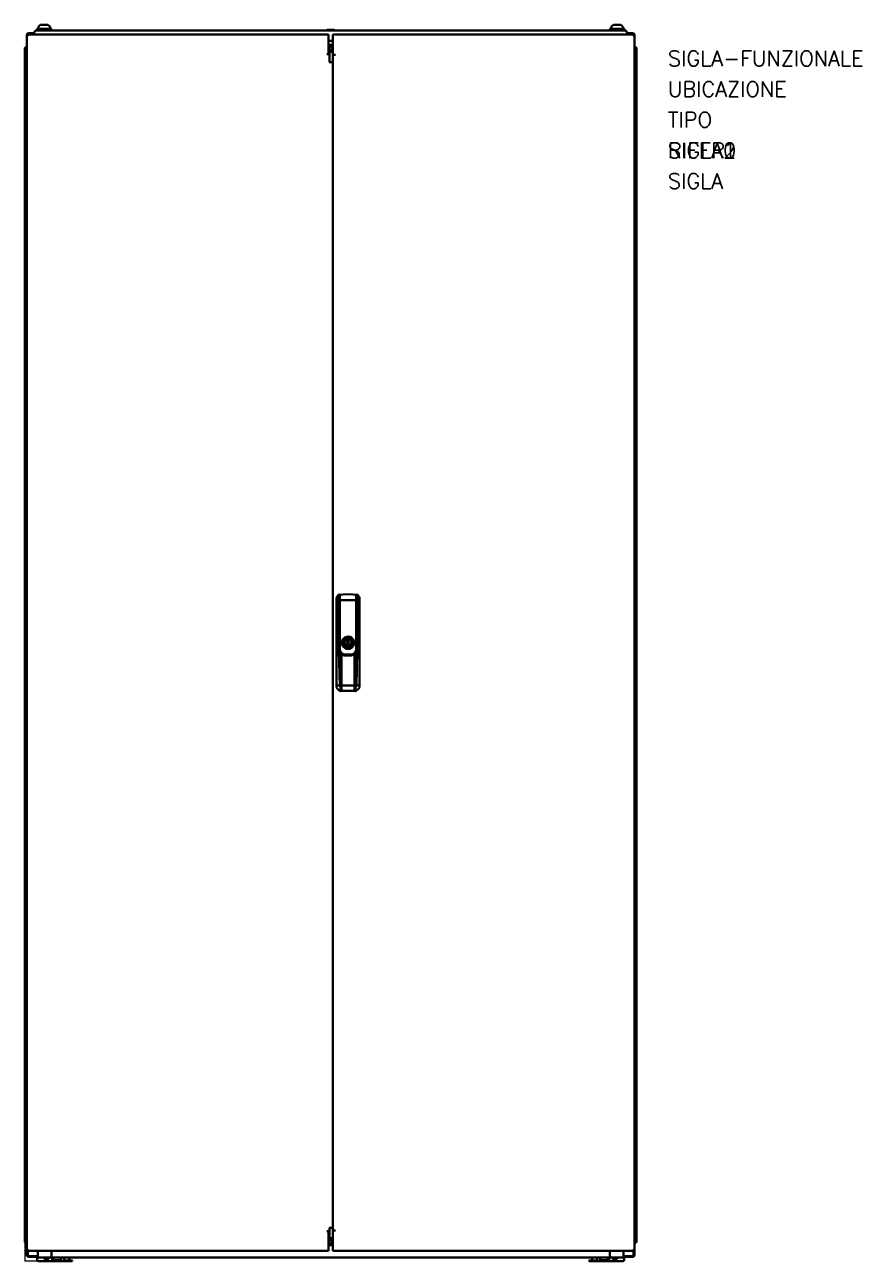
# Model space of a CAD drawing. Extents: x 0 to 137, y 0 to 202.
import ezdxf

# ---------------------------------------------------------------- set-up
doc = ezdxf.new("R2010")
doc.units = 0
doc.header["$LTSCALE"] = 4
doc.linetypes.add('CONTINUA', pattern=[0])
doc.layers.get('0').update_dxf_attribs({"linetype": 'CONTINUOUS'})
doc.layers.add('AM_0', color=7, linetype='CONTINUOUS', lineweight=50)
doc.styles.get("Standard").update_dxf_attribs({"font": 'romans.shx'})

# ---------------------------------------------------------------- blocks, each defined once
blk = doc.blocks.new('21_810X_00_18_M51_1__0_in_8006_000_1__0')
at = {"layer": 'AM_0'}
for p, q in [((-493, 1998), (-483.8, 1998)), ((483.8, 1998), (493, 1998)), ((-496, 1974.9), (-496, 1995)), ((-494.5, 1995), (-494.5, 1994.5)), ((-483.8, 1996.5), (-493, 1996.5)), ((493, 1996.5), (483.8, 1996.5)), ((494.5, 1995), (494.5, 1994.5)), ((496, 1995), (496, 1974.9)), ((-496, 4), (-496, 24.1)), ((496, 24.1), (496, 4)), ((-494.5, 12), (-494.5, 4)), ((-478, 2.5), (-493, 2.5)), ((-478, 1), (-493, 1)), ((493, 2.5), (478, 2.5)), ((493, 1), (478, 1)), ((494.5, 12), (494.5, 4))]:
    blk.add_line(p, q, dxfattribs=at)
for centre, radius, start, end in [((-493, 1995), 3, 90, 180), ((493, 1995), 3, 0, 90), ((-493, 1995), 1.5, 90, 180), ((493, 1995), 1.5, 0, 90), ((-493, 4), 3, 180, 270), ((-493, 4), 1.5, 180, 270), ((493, 4), 1.5, 270, 360), ((493, 4), 3, 270, 360)]:
    blk.add_arc(centre, radius, start, end, dxfattribs=at)
blk = doc.blocks.new('22_8XXX_00_30_M51DTH_1__1_0_in_8006_000_1__0')
at = {"layer": 'AM_0'}
for p, q in [((-2.1, 48.6), (-2.3, 48.7)), ((-2.1, 48.6), (3.8, 48.6)), ((-2.1, 31.9), (-2.1, 48.6)), ((-3.3, 26.1), (-2.5, 26.1)), ((2, 28.8), (-2.5, 28.8)), ((-2.5, 20.4), (-2.5, 28.8)), ((-2.5, 22.9), (2, 22.9)), ((-2.5, 20.5), (2, 20.5)), ((-2.5, 20.4), (3.8, 20.4)), ((-2.1, 31.9), (3.8, 31.9)), ((2, 20.5), (2, 31.9)), ((2, 30.4), (3.8, 30.4)), ((2, 22.3), (3.8, 22.3)), ((2, 21.2), (3.8, 21.2)), ((2, 20.6), (3.8, 20.6))]:
    blk.add_line(p, q, dxfattribs=at)
blk = doc.blocks.new('25_8XXX_00_19_M51GE_1__3_0_in_8006_000_1__0')
at = {"layer": 'AM_0'}
for p, q in [((-479, 0), (-478, 0)), ((-479, -4), (-479, 0)), ((-479, 0), (-479, -2.5)), ((-472.2, 0), (-467.4, 0)), ((-467.4, -2.5), (-467.4, 0)), ((-460.4, 0), (-452.4, 0)), ((-460.4, -2.5), (-460.4, 0)), ((-454.6, -4), (-454.6, 0)), ((-452.4, 0), (-452.4, -4)), ((-439.7, -4), (-439.7, 0)), ((-434.8, 0), (-434.8, -4)), ((-426.9, -4.5), (-426.9, 0)), ((-479, -2.5), (-479, -2.5)), ((-423.3, -6), (-477, -6)), ((-459.9, -2.5), (-467.9, -2.5)), ((-452.4, -4), (-439.7, -4)), ((-421.4, -4.5), (-434.8, -4.5))]:
    blk.add_line(p, q, dxfattribs=at)
for points in [[(-454.6, -4), (-454.6, -4.2), (-454.6, -4.3), (-454.6, -4.5), (-454.6, -4.7), (-454.6, -4.8), (-454.7, -5), (-454.7, -5.1), (-454.8, -5.3), (-454.8, -5.4), (-454.9, -5.5), (-454.9, -5.6), (-455, -5.7), (-455, -5.8), (-455.1, -5.9), (-455.2, -5.9), (-455.3, -6), (-455.3, -6), (-455.4, -6)], [(-434.8, -4.5), (-434.8, -4.3), (-434.8, -4.2), (-434.8, -4)]]:
    blk.add_lwpolyline(points, dxfattribs=at)
for centre, start, end in [((-477, -4), 180, 270), ((-423.3, -4), 270, 345.5225)]:
    blk.add_arc(centre, 2, start, end, dxfattribs=at)
blk = doc.blocks.new('26_8XXX_00_19_M51GE_1__4_0_in_8006_000_1__0')
at = {"layer": 'AM_0'}
for p, q in [((426.9, 0), (426.9, -4.5)), ((434.8, -4), (434.8, 0)), ((439.7, 0), (439.7, -4)), ((452.4, -4), (452.4, 0)), ((452.4, 0), (460.4, 0)), ((454.6, 0), (454.6, -4)), ((460.4, -2.5), (460.4, 0)), ((467.4, 0), (472.2, 0)), ((467.4, -2.5), (467.4, 0)), ((478, 0), (479, 0)), ((479, -4), (479, 0)), ((479, -2.5), (479, 0)), ((434.8, -4.5), (421.4, -4.5)), ((477, -6), (423.3, -6)), ((452.4, -4), (439.7, -4)), ((467.9, -2.5), (459.9, -2.5)), ((479, -2.5), (479, -2.5))]:
    blk.add_line(p, q, dxfattribs=at)
for points in [[(434.8, -4), (434.8, -4.2), (434.8, -4.3), (434.8, -4.5)], [(455.4, -6), (455.3, -6), (455.3, -6), (455.2, -5.9), (455.1, -5.9), (455, -5.8), (455, -5.7), (454.9, -5.6), (454.9, -5.5), (454.8, -5.4), (454.8, -5.3), (454.7, -5.1), (454.7, -5), (454.6, -4.8), (454.6, -4.7), (454.6, -4.5), (454.6, -4.3), (454.6, -4.2), (454.6, -4)]]:
    blk.add_lwpolyline(points, dxfattribs=at)
for centre, start, end in [((423.3, -4), 194.4775, 270), ((477, -4), 270, 0)]:
    blk.add_arc(centre, 2, start, end, dxfattribs=at)
blk = doc.blocks.new('35_850X_00_17_M51_1__0_in_8006_000_1__0')
at = {"layer": 'AM_0'}
for p, q in [((-495.8, 15), (-495.8, 1991.5)), ((-491.8, 1995.5), (-3.3, 1995.5)), ((-3.3, 1963.5), (-3.3, 1995.5)), ((-2.3, 1963.5), (-6.4, 1963.5)), ((-2.3, 43), (-6.4, 43)), ((-3.3, 11), (-3.3, 43)), ((-491.8, 11), (-3.3, 11))]:
    blk.add_line(p, q, dxfattribs=at)
for centre, start, end in [((-491.8, 1991.5), 90, 180), ((-491.8, 15), 180, 270)]:
    blk.add_arc(centre, 4, start, end, dxfattribs=at)
blk = doc.blocks.new('38_8X0X_00_12_M51_1__3_0_in_8006_000_1__0')
at = {"layer": 'AM_0'}
for p, q in [((-499.5, 1972.5), (-499.5, 26.5)), ((-495.8, 1974.8), (-496.6, 1975)), ((-496.6, 24), (-495.8, 24.2))]:
    blk.add_line(p, q, dxfattribs=at)
for points in [[(-499, 1974), (-499.1, 1973.8), (-499.2, 1973.6), (-499.3, 1973.4), (-499.4, 1973.2), (-499.4, 1973), (-499.5, 1972.8), (-499.5, 1972.6), (-499.5, 1972.5)], [(-496.6, 1975), (-496.8, 1975), (-497, 1975), (-497.2, 1975), (-497.4, 1975), (-497.6, 1974.9), (-497.9, 1974.8), (-498.1, 1974.8), (-498.2, 1974.7), (-498.4, 1974.5), (-498.6, 1974.4), (-498.8, 1974.3), (-498.9, 1974.1), (-499, 1974)], [(-499.5, 26.5), (-499.5, 26.3), (-499.5, 26.1), (-499.4, 25.9), (-499.3, 25.6), (-499.3, 25.4), (-499.2, 25.2), (-499, 25.1), (-499, 25)], [(-499, 25), (-498.9, 24.8), (-498.7, 24.7), (-498.5, 24.5), (-498.4, 24.4), (-498.2, 24.3), (-498, 24.2), (-497.8, 24.1), (-497.6, 24.1), (-497.4, 24), (-497.1, 24), (-496.9, 24), (-496.7, 24), (-496.6, 24)]]:
    blk.add_lwpolyline(points, dxfattribs=at)
blk = doc.blocks.new('42_8XXX_00_25_M51_1__0_in_8006_000_1__0')
at = {"layer": 'AM_0'}
for p, q in [((9.3, 930.2), (9.3, 1076.8)), ((9.5, 1071.4), (9.3, 1076.5)), ((9.5, 1071.4), (9.4, 934.3)), ((12.9, 1072.8), (43.8, 1072.8)), ((12.9, 1003.2), (12.9, 1072.8)), ((14.8, 1081.5), (13.3, 1082.2)), ((13.3, 1076), (13.3, 1082.2)), ((14.8, 1081.5), (14.8, 993.2)), ((43.3, 1082.2), (41.8, 1081.5)), ((41.8, 1081.5), (41.8, 993.2)), ((43.3, 1076), (43.3, 1082.2)), ((43.8, 1072.8), (43.8, 1003.2)), ((47.3, 1076.5), (47.1, 1071.4)), ((47.1, 1071.4), (47.2, 934.3)), ((47.3, 1076.8), (47.3, 930.2)), ((12.9, 1003.2), (9.5, 1003.2)), ((12.9, 1003.2), (13, 993.2)), ((13.2, 990), (13, 993.2)), ((13.2, 990), (14.7, 932.9)), ((23.9, 1004.8), (21.2, 1004.8)), ((21.2, 1001.8), (23.9, 1001.8)), ((32.4, 993.2), (24.2, 993.2)), ((35.4, 1004.8), (32.8, 1004.8)), ((32.8, 1001.8), (35.4, 1001.8)), ((42, 932.9), (43.4, 990)), ((43.6, 993.2), (43.4, 990)), ((43.6, 993.2), (43.8, 1003.2)), ((47.1, 1003.2), (43.8, 1003.2)), ((15.1, 986.3), (15.1, 933.2)), ((17.5, 924.5), (17.5, 984.8)), ((32.4, 983.9), (24.2, 983.9)), ((32.4, 982.1), (24.2, 982.1)), ((39.1, 924.5), (39.1, 984.8)), ((41.5, 933.2), (41.5, 986.3)), ((9.3, 930.6), (9.4, 934.3)), ((14.6, 932.7), (9.4, 934.3)), ((14.7, 932.9), (14.6, 932.7)), ((14.7, 932.9), (15.3, 933.2)), ((41.5, 933.2), (15.1, 933.2)), ((15.8, 930.6), (15.8, 924.2)), ((40.8, 930.6), (40.8, 924.2)), ((47.2, 934.3), (42, 932.7)), ((42, 932.7), (42, 932.9)), ((47.2, 934.3), (47.3, 930.6)), ((15.8, 924.2), (17.5, 924.5)), ((39.1, 924.5), (40.8, 924.2))]:
    blk.add_line(p, q, dxfattribs=at)
for points in [[(9.3, 1076.8), (12.4, 1081), (13.3, 1082.2)], [(12.7, 1074), (9.7, 1071.6), (9.5, 1071.4)], [(12.7, 1074), (13, 1074.6), (13.3, 1075.6), (13.3, 1076)], [(12.9, 1072.8), (12.8, 1073.8), (12.7, 1074)], [(14.8, 1081.5), (25.4, 1082.2), (36.1, 1082), (41.8, 1081.5)], [(43.3, 1082.2), (46.4, 1078.1), (47.3, 1076.8)], [(43.3, 1076), (43.3, 1075.6), (43.6, 1074.7), (43.9, 1074)], [(43.9, 1074), (43.8, 1072.8), (43.8, 1072.8)], [(47.1, 1071.4), (44.1, 1073.9), (43.9, 1074)], [(21.4, 1010.3), (23.1, 1011.7), (26.2, 1012.9), (28.3, 1013.1), (31.6, 1012.6), (34.5, 1011), (35.2, 1010.3)], [(35.2, 996.2), (32.6, 994.3), (29.4, 993.4), (26.1, 993.6), (23, 994.9), (21.4, 996.2)], [(15.1, 986.3), (15.8, 985.8), (16.4, 985.4), (17.2, 985), (17.5, 984.8)], [(24.2, 982.1), (21.9, 982.4), (18.8, 983.8), (17.5, 984.8)], [(39.1, 984.8), (36.7, 983.2), (33.2, 982.1), (32.4, 982.1)], [(39.1, 984.8), (39.9, 985.2), (40.6, 985.6), (41.3, 986.1), (41.5, 986.3)], [(15.8, 924.2), (14, 925.5), (12.4, 926.9), (10.8, 928.4), (9.4, 930.1), (9.3, 930.2)], [(15.8, 930.6), (15.7, 931.1), (15.3, 931.7), (14.6, 932.7)], [(42, 932.7), (41.2, 931.5), (40.9, 930.9), (40.8, 930.6)], [(47.3, 930.2), (45.9, 928.6), (44.4, 927), (42.7, 925.6), (40.9, 924.3), (40.8, 924.2)], [(41.4, 933.2), (41.4, 933.2), (42, 932.9)], [(39.1, 924.5), (17.7, 924.5), (17.5, 924.5)]]:
    blk.add_lwpolyline(points, dxfattribs=at)
for radius in [8.9, 8.05, 8, 1.39]:
    blk.add_circle((28.3, 1003.2), radius, dxfattribs=at)
for centre, radius, start, end in [((28.3, 1003.2), 9.9, 134.433, 225.567), ((28.3, 1003.2), 9.9, 314.433, 45.567), ((24.2, 993.2), 11.5, 196.5173, 217.2571), ((24.2, 993.2), 9.4, 180, 270), ((28.3, 1003.2), 7.25, 168.0595, 191.9405), ((28.3, 1003.2), 4.7, 18.6115, 161.3885), ((28.3, 1003.2), 4.7, 198.6115, 341.3885), ((32.4, 993.2), 9.4, 270, 0), ((28.3, 1003.2), 7.25, 348.0595, 11.9405), ((32.4, 993.2), 11.5, 322.7429, 343.4827)]:
    blk.add_arc(centre, radius, start, end, dxfattribs=at)
blk = doc.blocks.new('43_850X_00_16_M51_1__0_in_8006_000_1__0')
at = {"layer": 'AM_0'}
for p, q in [((491.8, 1995.5), (3.8, 1995.5)), ((3.8, 1995.5), (3.8, 11)), ((495.8, 1991.5), (495.8, 15)), ((3.8, 1962.5), (7.8, 1962.5)), ((3.8, 44), (7.8, 44)), ((491.8, 11), (3.8, 11))]:
    blk.add_line(p, q, dxfattribs=at)
for centre, start, end in [((491.8, 1991.5), 0, 90), ((491.8, 15), 270, 360)]:
    blk.add_arc(centre, 4, start, end, dxfattribs=at)
blk = doc.blocks.new('45_8X0X_00_12_M51_1__4_0_in_8006_000_1__0')
at = {"layer": 'AM_0'}
for p, q in [((496.6, 1975), (495.8, 1974.8)), ((499.5, 26.5), (499.5, 1972.5)), ((495.8, 24.2), (496.6, 24))]:
    blk.add_line(p, q, dxfattribs=at)
for points in [[(499, 1974), (498.9, 1974.2), (498.7, 1974.3), (498.5, 1974.5), (498.4, 1974.6), (498.2, 1974.7), (498, 1974.8), (497.8, 1974.9), (497.6, 1974.9), (497.4, 1975), (497.1, 1975), (496.9, 1975), (496.7, 1975), (496.6, 1975)], [(499.5, 1972.5), (499.5, 1972.7), (499.5, 1972.9), (499.4, 1973.1), (499.3, 1973.4), (499.3, 1973.6), (499.2, 1973.8), (499, 1973.9), (499, 1974)], [(496.6, 24), (496.8, 24), (497, 24), (497.2, 24), (497.4, 24), (497.6, 24.1), (497.9, 24.2), (498.1, 24.2), (498.2, 24.3), (498.4, 24.5), (498.6, 24.6), (498.8, 24.7), (498.9, 24.9), (499, 25)], [(499, 25), (499.1, 25.2), (499.2, 25.4), (499.3, 25.6), (499.4, 25.8), (499.4, 26), (499.5, 26.2), (499.5, 26.4), (499.5, 26.5)]]:
    blk.add_lwpolyline(points, dxfattribs=at)
blk = doc.blocks.new('46_81X6_00_11_M51_1__1_0_in_8006_000_1__0')
at = {"layer": 'AM_0'}
for p, q in [((-3.3, 24), (-2.5, 24)), ((-478, 0), (-478, 11)), ((-478, 0), (-472.2, 0)), ((-467.4, 0), (-460.4, 0)), ((-455.5, 0), (-455.5, 11)), ((-452.4, 0), (452.4, 0)), ((455.5, 0), (455.5, 11)), ((460.4, 0), (467.4, 0)), ((472.2, 0), (478, 0)), ((478, 0), (478, 11))]:
    blk.add_line(p, q, dxfattribs=at)
for points in [[(-499.5, 26.5), (-499.5, 26.3), (-499.5, 26.1), (-499.4, 25.9), (-499.3, 25.6), (-499.3, 25.4), (-499.2, 25.2), (-499, 25.1), (-499, 25)], [(499.5, 26.5), (499.5, 26.3), (499.5, 26.1), (499.4, 25.9), (499.3, 25.6), (499.3, 25.4), (499.2, 25.2), (499, 25.1), (499, 25)]]:
    blk.add_lwpolyline(points, dxfattribs=at)
blk = doc.blocks.new('47_8XXX_00_30_M51DTH_1__2_0_in_8006_000_1__0')
at = {"layer": 'AM_0'}
for p, q in [((3.8, 1978.6), (-2.5, 1978.6)), ((-2.5, 1978.6), (-2.5, 1970.2)), ((2, 1978.5), (-2.5, 1978.5)), ((2, 1978.5), (2, 1967.1)), ((3.8, 1978.4), (2, 1978.4)), ((3.8, 1977.8), (2, 1977.8)), ((-2.5, 1972.9), (-3.3, 1972.9)), ((2, 1976.1), (-2.5, 1976.1)), ((-2.5, 1970.2), (2, 1970.2)), ((3.8, 1967.1), (-2.1, 1967.1)), ((-2.1, 1967.1), (-2.1, 1950.4)), ((3.8, 1976.7), (2, 1976.7)), ((3.8, 1968.6), (2, 1968.6)), ((-2.1, 1950.4), (-2.3, 1950.3)), ((-2.1, 1950.4), (3.8, 1950.4))]:
    blk.add_line(p, q, dxfattribs=at)
blk = doc.blocks.new('48_A062126_1__1_0_in_8006_000_1__0')
at = {"layer": 'AM_0'}
for p, q in [((-5.85, 2003), (-6.1, 2002.75)), ((-6.1, 2002.75), (-6.1, 2002)), ((6.1, 2002.75), (-6.1, 2002.75)), ((5.85, 2003), (-5.85, 2003)), ((6.1, 2002.75), (5.85, 2003)), ((6.1, 2002), (6.1, 2002.75))]:
    blk.add_line(p, q, dxfattribs=at)
blk = doc.blocks.new('52_8XXX_00_14_M51_1__1_0_in_8006_000_1__0')
at = {"layer": 'AM_0'}
for p, q in [((-455.5, 2004.9), (-479.5, 2004.9)), ((-479.5, 2004.9), (-479.5, 2002)), ((-461.5, 2011.5), (-473.5, 2011.5)), ((-455.5, 2002), (-455.5, 2004.9))]:
    blk.add_line(p, q, dxfattribs=at)
for centre, start, end in [((-467.1, 2002.3), 124.8208, 166.6054), ((-467.9, 2002.3), 13.3946, 55.1792)]:
    blk.add_arc(centre, 11.2, start, end, dxfattribs=at)
blk = doc.blocks.new('53_8XXX_00_14_M51_1__2_0_in_8006_000_1__0')
at = {"layer": 'AM_0'}
for p, q in [((479.5, 2004.9), (455.5, 2004.9)), ((455.5, 2004.9), (455.5, 2002)), ((473.5, 2011.5), (461.5, 2011.5)), ((479.5, 2002), (479.5, 2004.9))]:
    blk.add_line(p, q, dxfattribs=at)
for centre, start, end in [((467.9, 2002.3), 124.8208, 166.6054), ((467.1, 2002.3), 13.3946, 55.1792)]:
    blk.add_arc(centre, 11.2, start, end, dxfattribs=at)
blk = doc.blocks.new('56_81X6_00_13_M51_1__0_in_8006_000_1__0')
at = {"layer": 'AM_0'}
for p, q in [((-483.8, 1995.5), (-483.8, 1999)), ((480.7, 2002), (-480.8, 2002)), ((483.8, 1995.5), (483.8, 1999)), ((-3.3, 1985), (3.8, 1985))]:
    blk.add_line(p, q, dxfattribs=at)
for centre, start, end in [((-480.8, 1999), 90, 180), ((480.7, 1999), 0, 90)]:
    blk.add_arc(centre, 3, start, end, dxfattribs=at)
blk = doc.blocks.new('57_81X6_00_11_M51_1__2_0_in_8006_000_1__0')
at = {"layer": 'AM_0'}
blk.add_line((-2.5, 1975), (-3.3, 1975), dxfattribs=at)
for points in [[(-499, 1974), (-499.1, 1973.8), (-499.2, 1973.6), (-499.3, 1973.4), (-499.4, 1973.2), (-499.4, 1973), (-499.5, 1972.8), (-499.5, 1972.6), (-499.5, 1972.5)], [(499, 1974), (499.1, 1973.8), (499.2, 1973.6), (499.3, 1973.4), (499.4, 1973.2), (499.4, 1973), (499.5, 1972.8), (499.5, 1972.6), (499.5, 1972.5)]]:
    blk.add_lwpolyline(points, dxfattribs=at)

msp = doc.modelspace()

# ---------------------------------------------------------------- linework, layer by layer
at = {"linetype": 'CONTINUA'}
for p in [(0, 3.16), (2.24, 0)]:
    msp.add_line(p, (0, 0), dxfattribs=at)

# ---------------------------------------------------------------- block references
at = {"xscale": 0.1, "yscale": 0.1, "zscale": 0.1}
for name in ['52_8XXX_00_14_M51_1__1_0_in_8006_000_1__0', '53_8XXX_00_14_M51_1__2_0_in_8006_000_1__0', '21_810X_00_18_M51_1__0_in_8006_000_1__0', '35_850X_00_17_M51_1__0_in_8006_000_1__0', '56_81X6_00_13_M51_1__0_in_8006_000_1__0', '48_A062126_1__1_0_in_8006_000_1__0', '43_850X_00_16_M51_1__0_in_8006_000_1__0', '38_8X0X_00_12_M51_1__3_0_in_8006_000_1__0', '57_81X6_00_11_M51_1__2_0_in_8006_000_1__0', '47_8XXX_00_30_M51DTH_1__2_0_in_8006_000_1__0', '45_8X0X_00_12_M51_1__4_0_in_8006_000_1__0', '42_8XXX_00_25_M51_1__0_in_8006_000_1__0', '22_8XXX_00_30_M51DTH_1__1_0_in_8006_000_1__0', '46_81X6_00_11_M51_1__1_0_in_8006_000_1__0', '25_8XXX_00_19_M51GE_1__3_0_in_8006_000_1__0', '26_8XXX_00_19_M51GE_1__4_0_in_8006_000_1__0']:
    msp.add_blockref(name, (49.93, 0.6), dxfattribs=at)

# ---------------------------------------------------------------- texts
at = {"color": 3, "linetype": 'CONTINUA'}
for tag, p, s, flags in [('SIGLA-FUNZIONALE', (105, 195), '', 9), ('UBICAZIONE', (105, 190), '', 8), ('TIPO', (105, 185), '', 9), ('SIGLA0', (105, 180), '', 9), ('SIGLA1', (105, 180), '', 9), ('SIGLA2', (105, 180), '', 9), ('RIFER', (105, 180), 'RIFER ?', 8), ('SIGLA', (105, 175), 'SIGLA ?', 8)]:
    msp.add_attdef(tag, p, s, height=2.5, dxfattribs=dict(at, flags=flags))
at = {"linetype": 'CONTINUA', "flags": 9}
for tag, s in [('TIPOSIG', '3'), ('POSIZIONE', ''), ('P-TABELLA', ''), ('T-TABELLA', ''), ('H-TABELLA', ''), ('CODICE', '1xNNN'), ('NOTE1', ''), ('NOTE2', ''), ('TIPOSIG', '3'), ('POSIZIONE', ''), ('P-TABELLA', ''), ('T-TABELLA', ''), ('H-TABELLA', ''), ('CODICE', '1xNNN'), ('NOTE1', ''), ('NOTE2', '')]:
    msp.add_attdef(tag, (0, 0), s, height=0.00000001, dxfattribs=at)

doc.saveas('drawing.dxf')
